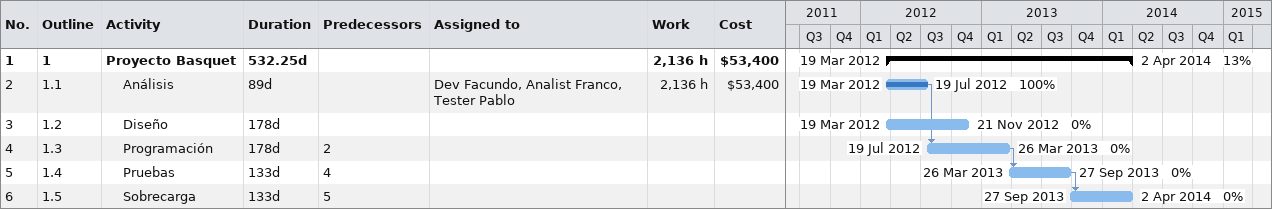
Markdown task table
| ID | WBS | Task | Duration | Start | Finish | Predecessors | Resources | % complete | Work (h) | Cost ($) |
|---|---|---|---|---|---|---|---|---|---|---|
| 1 | 1 | **Proyecto Basquet** | 532.25d | 2012-03-19 | 2014-04-02 |  |  | 13 | 2136 | 53400 |
| 2 | 1.1 | Análisis | 89d | 2012-03-19 | 2012-07-19 |  | Dev Facundo, Analist Franco, Tester Pablo | 100 | 2136 | 53400 |
| 3 | 1.2 | Diseño | 178d | 2012-03-19 | 2012-11-21 |  |  | 0 |  |  |
| 4 | 1.3 | Programación | 178d | 2012-07-19 | 2013-03-26 | 2 |  | 0 |  |  |
| 5 | 1.4 | Pruebas | 133d | 2013-03-26 | 2013-09-27 | 4 |  | 0 |  |  |
| 6 | 1.5 | Sobrecarga | 133d | 2013-09-27 | 2014-04-02 | 5 |  | 0 |  |  |
